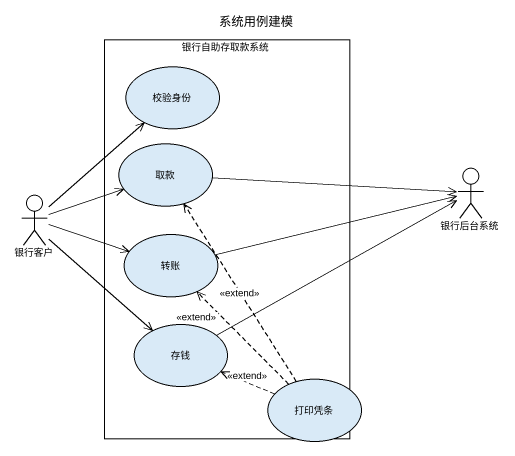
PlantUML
@startuml
title 系统用例建模
rectangle 银行自助存取款系统 {
  usecase 校验身份
  usecase 取款
  usecase 转账
  usecase 存钱
}
actor 银行后台系统
actor 银行客户
usecase 打印凭条
取款 -right-> 银行后台系统
银行客户 -up-> 校验身份
银行客户 -right-> 取款
银行客户 -right-> 转账
银行客户 --> 存钱
转账 -right-> 银行后台系统
存钱 -right-> 银行后台系统
打印凭条 .up.> 取款 : <<extend>>
打印凭条 .up.> 转账 : <<extend>>
打印凭条 .left.> 存钱 : <<extend>>
@enduml
